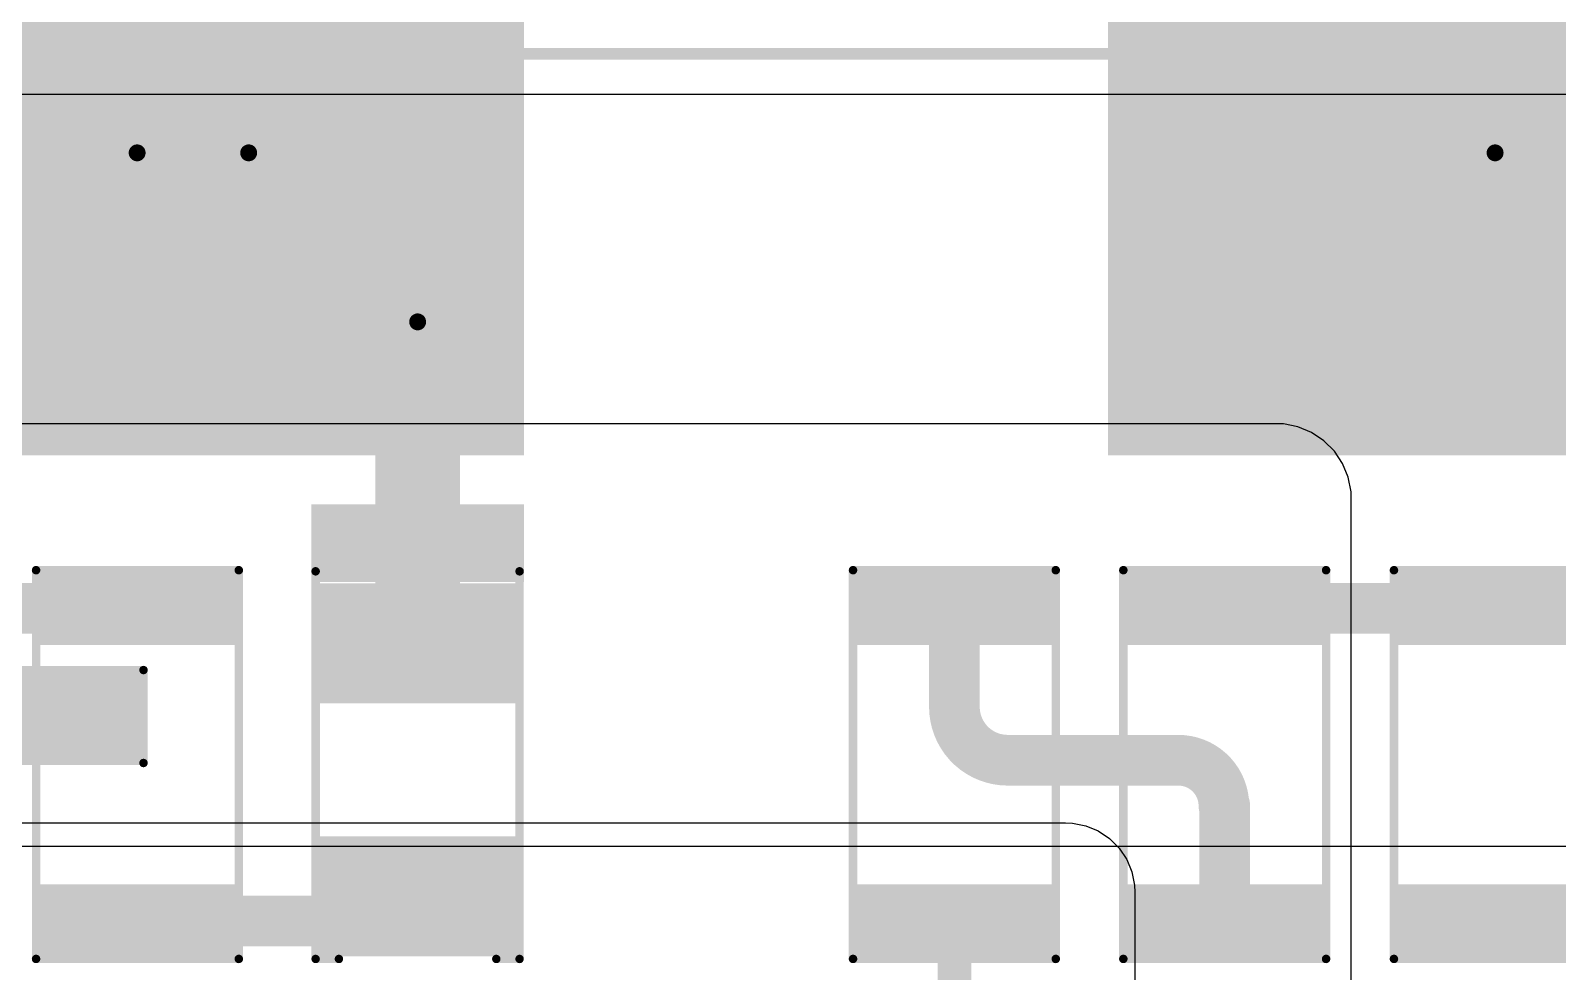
# Model space of a CAD drawing. Header units: inches. Extents: x -2 to 5376, y -4 to 5426.
# Drawn here: x 49.06 to 72.01, y 55.88 to 70.02 of the extents above; entities that cross this region are included whole.
import ezdxf

# ---------------------------------------------------------------- set-up
doc = ezdxf.new("R2010")
doc.units = ezdxf.units.IN
for name, color, linetype in [('Bottom Layer', 5, 'Continuous'), ('Bottom Overlay', 54, 'Continuous'), ('Bottom Paste', 16, 'Continuous'), ('Bottom Solder', 6, 'Continuous'), ('Layer 1', 16, 'Continuous'), ('Layer 2', 76, 'Continuous'), ('Top Layer', 1, 'Continuous'), ('Top Overlay', 2, 'Continuous'), ('Top Paste', 8, 'Continuous'), ('Top Solder', 216, 'Continuous')]:
    doc.layers.add(name, color=color, linetype=linetype)

# ---------------------------------------------------------------- blocks, each defined once
blk = doc.blocks.new('RES_2010_49')
at = {"layer": 'Top Layer'}
for points in [[(-2.8, 1.4), (-1.9, 1.4), (-1.9, -1.4), (-2.8, -1.4)], [(1.9, 1.4), (2.8, 1.4), (2.8, -1.4), (1.9, -1.4)]]:
    blk.add_hatch(color=1, dxfattribs=at).paths.add_polyline_path(points)
at = {"layer": 'Top Paste'}
for points in [[(-2.8, 1.4), (-1.9, 1.4), (-1.9, -1.4), (-2.8, -1.4)], [(1.9, 1.4), (2.8, 1.4), (2.8, -1.4), (1.9, -1.4)]]:
    blk.add_hatch(color=8, dxfattribs=at).paths.add_polyline_path(points)
at = {"layer": 'Top Solder'}
for points in [[(-2.902, 1.502), (-1.798, 1.502), (-1.798, -1.502), (-2.902, -1.502)], [(1.798, 1.502), (2.902, 1.502), (2.902, -1.502), (1.798, -1.502)]]:
    blk.add_hatch(color=216, dxfattribs=at).paths.add_polyline_path(points)
at = {"layer": 'Top Overlay', "const_width": 0.127}
for points in [[(2.921, 1.524), (-2.921, 1.524)], [(-2.921, -1.524), (-2.921, 1.524)], [(2.921, -1.524), (2.921, 1.524)], [(2.921, -1.524), (-2.921, -1.524)]]:
    blk.add_lwpolyline(points, dxfattribs=at)
at = {"layer": 'Top Overlay', "const_width": 0.0635}
for points in [[(-2.953, 1.524, 1), (-2.889, 1.524, 1)], [(-2.953, 1.524, 1), (-2.889, 1.524, 1)], [(2.889, 1.524, 1), (2.953, 1.524, 1)], [(2.889, 1.524, 1), (2.953, 1.524, 1)], [(-2.953, -1.524, 1), (-2.889, -1.524, 1)], [(-2.953, -1.524, 1), (-2.889, -1.524, 1)], [(2.889, -1.524, 1), (2.953, -1.524, 1)], [(2.889, -1.524, 1), (2.953, -1.524, 1)]]:
    blk.add_lwpolyline(points, format="xyb", close=True, dxfattribs=at)
blk = doc.blocks.new('RES_2010_65')
at = {"layer": 'Top Layer'}
for points in [[(-2.8, 1.4), (-1.9, 1.4), (-1.9, -1.4), (-2.8, -1.4)], [(1.9, 1.4), (2.8, 1.4), (2.8, -1.4), (1.9, -1.4)]]:
    blk.add_hatch(color=1, dxfattribs=at).paths.add_polyline_path(points)
at = {"layer": 'Top Paste'}
for points in [[(-2.8, 1.4), (-1.9, 1.4), (-1.9, -1.4), (-2.8, -1.4)], [(1.9, 1.4), (2.8, 1.4), (2.8, -1.4), (1.9, -1.4)]]:
    blk.add_hatch(color=8, dxfattribs=at).paths.add_polyline_path(points)
at = {"layer": 'Top Solder'}
for points in [[(-2.902, 1.502), (-1.798, 1.502), (-1.798, -1.502), (-2.902, -1.502)], [(1.798, 1.502), (2.902, 1.502), (2.902, -1.502), (1.798, -1.502)]]:
    blk.add_hatch(color=216, dxfattribs=at).paths.add_polyline_path(points)
at = {"layer": 'Top Overlay', "const_width": 0.127}
for points in [[(-2.921, -1.524), (-2.921, 1.524)], [(2.921, 1.524), (-2.921, 1.524)], [(2.921, -1.524), (2.921, 1.524)], [(2.921, -1.524), (-2.921, -1.524)]]:
    blk.add_lwpolyline(points, dxfattribs=at)
at = {"layer": 'Top Overlay', "const_width": 0.0635}
for points in [[(-2.953, 1.524, 1), (-2.889, 1.524, 1)], [(-2.953, 1.524, 1), (-2.889, 1.524, 1)], [(2.889, 1.524, 1), (2.953, 1.524, 1)], [(2.889, 1.524, 1), (2.953, 1.524, 1)], [(-2.953, -1.524, 1), (-2.889, -1.524, 1)], [(-2.953, -1.524, 1), (-2.889, -1.524, 1)], [(2.889, -1.524, 1), (2.953, -1.524, 1)], [(2.889, -1.524, 1), (2.953, -1.524, 1)]]:
    blk.add_lwpolyline(points, format="xyb", close=True, dxfattribs=at)
blk = doc.blocks.new('RES_2010_66')
at = {"layer": 'Top Layer'}
for points in [[(-2.8, 1.4), (-1.9, 1.4), (-1.9, -1.4), (-2.8, -1.4)], [(1.9, 1.4), (2.8, 1.4), (2.8, -1.4), (1.9, -1.4)]]:
    blk.add_hatch(color=1, dxfattribs=at).paths.add_polyline_path(points)
at = {"layer": 'Top Paste'}
for points in [[(-2.8, 1.4), (-1.9, 1.4), (-1.9, -1.4), (-2.8, -1.4)], [(1.9, 1.4), (2.8, 1.4), (2.8, -1.4), (1.9, -1.4)]]:
    blk.add_hatch(color=8, dxfattribs=at).paths.add_polyline_path(points)
at = {"layer": 'Top Solder'}
for points in [[(-2.902, 1.502), (-1.798, 1.502), (-1.798, -1.502), (-2.902, -1.502)], [(1.798, 1.502), (2.902, 1.502), (2.902, -1.502), (1.798, -1.502)]]:
    blk.add_hatch(color=216, dxfattribs=at).paths.add_polyline_path(points)
at = {"layer": 'Top Overlay', "const_width": 0.127}
for points in [[(-2.921, 1.524), (-2.921, -1.524)], [(-2.921, 1.524), (2.921, 1.524)], [(2.921, 1.524), (2.921, -1.524)], [(-2.921, -1.524), (2.921, -1.524)]]:
    blk.add_lwpolyline(points, dxfattribs=at)
at = {"layer": 'Top Overlay', "const_width": 0.0635}
for points in [[(-2.953, 1.524, 1), (-2.889, 1.524, 1)], [(-2.953, 1.524, 1), (-2.889, 1.524, 1)], [(2.889, 1.524, 1), (2.953, 1.524, 1)], [(2.889, 1.524, 1), (2.953, 1.524, 1)], [(-2.953, -1.524, 1), (-2.889, -1.524, 1)], [(-2.953, -1.524, 1), (-2.889, -1.524, 1)], [(2.889, -1.524, 1), (2.953, -1.524, 1)], [(2.889, -1.524, 1), (2.953, -1.524, 1)]]:
    blk.add_lwpolyline(points, format="xyb", close=True, dxfattribs=at)
blk = doc.blocks.new('RES_2010_67')
at = {"layer": 'Top Layer'}
for points in [[(-2.8, 1.4), (-1.9, 1.4), (-1.9, -1.4), (-2.8, -1.4)], [(1.9, 1.4), (2.8, 1.4), (2.8, -1.4), (1.9, -1.4)]]:
    blk.add_hatch(color=1, dxfattribs=at).paths.add_polyline_path(points)
at = {"layer": 'Top Paste'}
for points in [[(-2.8, 1.4), (-1.9, 1.4), (-1.9, -1.4), (-2.8, -1.4)], [(1.9, 1.4), (2.8, 1.4), (2.8, -1.4), (1.9, -1.4)]]:
    blk.add_hatch(color=8, dxfattribs=at).paths.add_polyline_path(points)
at = {"layer": 'Top Solder'}
for points in [[(-2.902, 1.502), (-1.798, 1.502), (-1.798, -1.502), (-2.902, -1.502)], [(1.798, 1.502), (2.902, 1.502), (2.902, -1.502), (1.798, -1.502)]]:
    blk.add_hatch(color=216, dxfattribs=at).paths.add_polyline_path(points)
at = {"layer": 'Top Overlay', "const_width": 0.127}
for points in [[(-2.921, 1.524), (-2.921, -1.524)], [(-2.921, 1.524), (2.921, 1.524)], [(2.921, 1.524), (2.921, -1.524)], [(-2.921, -1.524), (2.921, -1.524)]]:
    blk.add_lwpolyline(points, dxfattribs=at)
at = {"layer": 'Top Overlay', "const_width": 0.0635}
for points in [[(-2.953, 1.524, 1), (-2.889, 1.524, 1)], [(-2.953, 1.524, 1), (-2.889, 1.524, 1)], [(2.889, 1.524, 1), (2.953, 1.524, 1)], [(2.889, 1.524, 1), (2.953, 1.524, 1)], [(-2.953, -1.524, 1), (-2.889, -1.524, 1)], [(-2.953, -1.524, 1), (-2.889, -1.524, 1)], [(2.889, -1.524, 1), (2.953, -1.524, 1)], [(2.889, -1.524, 1), (2.953, -1.524, 1)]]:
    blk.add_lwpolyline(points, format="xyb", close=True, dxfattribs=at)
blk = doc.blocks.new('D2PAK_88')
at = {"layer": 'Top Layer'}
for points in [[(-5.715, 9.78), (5.715, 9.78), (5.715, 0.89), (-5.715, 0.89)], [(-3.58, -3.43), (-1.5, -3.43), (-1.5, -7.24), (-3.58, -7.24)], [(1.5, -3.43), (3.58, -3.43), (3.58, -7.24), (1.5, -7.24)]]:
    blk.add_hatch(color=1, dxfattribs=at).paths.add_polyline_path(points)
at = {"layer": 'Top Paste'}
for points in [[(-5.715, 9.78), (5.715, 9.78), (5.715, 0.89), (-5.715, 0.89)], [(-3.58, -3.43), (-1.5, -3.43), (-1.5, -7.24), (-3.58, -7.24)], [(1.5, -3.43), (3.58, -3.43), (3.58, -7.24), (1.5, -7.24)]]:
    blk.add_hatch(color=8, dxfattribs=at).paths.add_polyline_path(points)
at = {"layer": 'Top Solder'}
for points in [[(-5.817, 9.882), (5.817, 9.882), (5.817, 0.788), (-5.817, 0.788)], [(-3.682, -3.328), (-1.398, -3.328), (-1.398, -7.342), (-3.682, -7.342)], [(1.398, -3.328), (3.682, -3.328), (3.682, -7.342), (1.398, -7.342)]]:
    blk.add_hatch(color=216, dxfattribs=at).paths.add_polyline_path(points)
at = {"layer": 'Top Overlay', "const_width": 0.254}
for points in [[(-5.207, 0.508), (-5.207, -1.626)], [(5.105, 0.508), (5.105, -1.626)], [(5.105, -1.626), (-5.207, -1.626)], [(-3.835, -5.334), (-3.962, -5.207)], [(-3.962, -5.207), (-3.962, -5.461)], [(-3.835, -5.334), (-3.962, -5.461)]]:
    blk.add_lwpolyline(points, dxfattribs=at)
at = {"layer": 'Top Overlay', "const_width": 0.127}
for points in [[(-5.27, 0.508, 1), (-5.144, 0.508, 1)], [(5.042, 0.508, 1), (5.169, 0.508, 1)], [(-5.27, -1.626, 1), (-5.144, -1.626, 1)], [(-5.27, -1.626, 1), (-5.144, -1.626, 1)], [(5.042, -1.626, 1), (5.169, -1.626, 1)], [(5.042, -1.626, 1), (5.169, -1.626, 1)], [(-4.026, -5.207, 1), (-3.899, -5.207, 1)], [(-4.026, -5.207, 1), (-3.899, -5.207, 1)], [(-3.899, -5.334, 1), (-3.772, -5.334, 1)], [(-3.899, -5.334, 1), (-3.772, -5.334, 1)], [(-4.026, -5.461, 1), (-3.899, -5.461, 1)], [(-4.026, -5.461, 1), (-3.899, -5.461, 1)]]:
    blk.add_lwpolyline(points, format="xyb", close=True, dxfattribs=at)
blk = doc.blocks.new('D2PAK_90')
at = {"layer": 'Top Layer'}
for points in [[(-5.715, 9.78), (5.715, 9.78), (5.715, 0.89), (-5.715, 0.89)], [(-3.58, -3.43), (-1.5, -3.43), (-1.5, -7.24), (-3.58, -7.24)], [(1.5, -3.43), (3.58, -3.43), (3.58, -7.24), (1.5, -7.24)]]:
    blk.add_hatch(color=1, dxfattribs=at).paths.add_polyline_path(points)
at = {"layer": 'Top Paste'}
for points in [[(-5.715, 9.78), (5.715, 9.78), (5.715, 0.89), (-5.715, 0.89)], [(-3.58, -3.43), (-1.5, -3.43), (-1.5, -7.24), (-3.58, -7.24)], [(1.5, -3.43), (3.58, -3.43), (3.58, -7.24), (1.5, -7.24)]]:
    blk.add_hatch(color=8, dxfattribs=at).paths.add_polyline_path(points)
at = {"layer": 'Top Solder'}
for points in [[(-5.817, 9.882), (5.817, 9.882), (5.817, 0.788), (-5.817, 0.788)], [(-3.682, -3.328), (-1.398, -3.328), (-1.398, -7.342), (-3.682, -7.342)], [(1.398, -3.328), (3.682, -3.328), (3.682, -7.342), (1.398, -7.342)]]:
    blk.add_hatch(color=216, dxfattribs=at).paths.add_polyline_path(points)
at = {"layer": 'Top Overlay', "const_width": 0.254}
for points in [[(-5.207, 0.508), (-5.207, -1.626)], [(5.105, 0.508), (5.105, -1.626)], [(5.105, -1.626), (-5.207, -1.626)], [(-3.962, -5.207), (-3.962, -5.461)], [(-3.835, -5.334), (-3.962, -5.207)], [(-3.835, -5.334), (-3.962, -5.461)]]:
    blk.add_lwpolyline(points, dxfattribs=at)
at = {"layer": 'Top Overlay', "const_width": 0.127}
for points in [[(-5.27, 0.508, 1), (-5.144, 0.508, 1)], [(5.042, 0.508, 1), (5.169, 0.508, 1)], [(-5.27, -1.626, 1), (-5.144, -1.626, 1)], [(-5.27, -1.626, 1), (-5.144, -1.626, 1)], [(5.042, -1.626, 1), (5.169, -1.626, 1)], [(5.042, -1.626, 1), (5.169, -1.626, 1)], [(-4.026, -5.207, 1), (-3.899, -5.207, 1)], [(-4.026, -5.207, 1), (-3.899, -5.207, 1)], [(-3.899, -5.334, 1), (-3.772, -5.334, 1)], [(-3.899, -5.334, 1), (-3.772, -5.334, 1)], [(-4.026, -5.461, 1), (-3.899, -5.461, 1)], [(-4.026, -5.461, 1), (-3.899, -5.461, 1)]]:
    blk.add_lwpolyline(points, format="xyb", close=True, dxfattribs=at)
blk = doc.blocks.new('SMA_DO_214AC__93')
at = {"layer": 'Top Layer'}
for points in [[(-2.7, 1.4), (-1.1, 1.4), (-1.1, -1.4), (-2.7, -1.4)], [(1.1, 1.4), (2.7, 1.4), (2.7, -1.4), (1.1, -1.4)]]:
    blk.add_hatch(color=1, dxfattribs=at).paths.add_polyline_path(points)
at = {"layer": 'Top Overlay'}
blk.add_hatch(color=2, dxfattribs=at).paths.add_polyline_path([(-3.992, -1.6), (-2.825, -1.6), (-2.825, 1.6), (-3.992, 1.6)])
at = {"layer": 'Top Paste'}
for points in [[(-2.7, 1.4), (-1.1, 1.4), (-1.1, -1.4), (-2.7, -1.4)], [(1.1, 1.4), (2.7, 1.4), (2.7, -1.4), (1.1, -1.4)]]:
    blk.add_hatch(color=8, dxfattribs=at).paths.add_polyline_path(points)
at = {"layer": 'Top Solder'}
for points in [[(-2.802, 1.502), (-0.998, 1.502), (-0.998, -1.502), (-2.802, -1.502)], [(0.998, 1.502), (2.802, 1.502), (2.802, -1.502), (0.998, -1.502)]]:
    blk.add_hatch(color=216, dxfattribs=at).paths.add_polyline_path(points)
at = {"layer": 'Top Overlay', "const_width": 0.127}
for points in [[(2.842, 1.533), (-2.983, 1.533)], [(2.842, 1.183), (2.842, 1.533)], [(2.842, -1.533), (2.842, -1.183)], [(2.842, -1.533), (-2.983, -1.533)]]:
    blk.add_lwpolyline(points, dxfattribs=at)
at = {"layer": 'Top Overlay', "const_width": 0.0635}
for points in [[(-3.015, 1.533, 1), (-2.951, 1.533, 1)], [(2.811, 1.533, 1), (2.874, 1.533, 1)], [(2.811, 1.533, 1), (2.874, 1.533, 1)], [(2.811, 1.183, 1), (2.874, 1.183, 1)], [(2.811, -1.183, 1), (2.874, -1.183, 1)], [(-3.015, -1.533, 1), (-2.951, -1.533, 1)], [(2.811, -1.533, 1), (2.874, -1.533, 1)], [(2.811, -1.533, 1), (2.874, -1.533, 1)]]:
    blk.add_lwpolyline(points, format="xyb", close=True, dxfattribs=at)
blk = doc.blocks.new('C___2220_B_101')
at = {"layer": 'Bottom Layer'}
for points in [[(-3.2, 2.6), (-2, 2.6), (-2, -2.6), (-3.2, -2.6)], [(2, 2.6), (3.2, 2.6), (3.2, -2.6), (2, -2.6)]]:
    blk.add_hatch(color=5, dxfattribs=at).paths.add_polyline_path(points)
at = {"layer": 'Bottom Paste'}
for points in [[(-3.2, 2.6), (-2, 2.6), (-2, -2.6), (-3.2, -2.6)], [(2, 2.6), (3.2, 2.6), (3.2, -2.6), (2, -2.6)]]:
    blk.add_hatch(color=16, dxfattribs=at).paths.add_polyline_path(points)
at = {"layer": 'Bottom Solder'}
for points in [[(-3.302, 2.702), (-1.898, 2.702), (-1.898, -2.702), (-3.302, -2.702)], [(1.898, 2.702), (3.302, 2.702), (3.302, -2.702), (1.898, -2.702)]]:
    blk.add_hatch(color=6, dxfattribs=at).paths.add_polyline_path(points)
at = {"layer": 'Bottom Overlay', "const_width": 0.127}
for points in [[(-3.327, -2.749), (-3.327, 2.749)], [(-1.93, 2.749), (-3.327, 2.749)], [(3.327, 2.749), (1.93, 2.749)], [(3.327, -2.749), (3.327, 2.749)], [(-1.93, -2.749), (-3.327, -2.749)], [(3.327, -2.749), (1.93, -2.749)]]:
    blk.add_lwpolyline(points, dxfattribs=at)
at = {"layer": 'Bottom Overlay', "const_width": 0.0635}
for points in [[(-3.359, 2.749, 1), (-3.296, 2.749, 1)], [(-3.359, 2.749, 1), (-3.296, 2.749, 1)], [(-1.962, 2.749, 1), (-1.899, 2.749, 1)], [(1.899, 2.749, 1), (1.962, 2.749, 1)], [(3.296, 2.749, 1), (3.359, 2.749, 1)], [(3.296, 2.749, 1), (3.359, 2.749, 1)], [(-3.359, -2.749, 1), (-3.296, -2.749, 1)], [(-3.359, -2.749, 1), (-3.296, -2.749, 1)], [(-1.962, -2.749, 1), (-1.899, -2.749, 1)], [(1.899, -2.749, 1), (1.962, -2.749, 1)], [(3.296, -2.749, 1), (3.359, -2.749, 1)], [(3.296, -2.749, 1), (3.359, -2.749, 1)]]:
    blk.add_lwpolyline(points, format="xyb", close=True, dxfattribs=at)

msp = doc.modelspace()

# ---------------------------------------------------------------- linework, layer by layer
at = {"layer": 'Bottom Layer'}
for p, q in [((67.781, 64.11), (39.244, 64.11)), ((67.892, 64.11), (67.781, 64.11)), ((67.781, 64.11), (67.781, 64.11)), ((68.11, 64.066), (67.892, 64.11)), ((68.316, 63.981), (68.11, 64.066)), ((68.501, 63.857), (68.316, 63.981)), ((68.658, 63.7), (68.501, 63.857)), ((68.782, 63.515), (68.658, 63.7)), ((68.867, 63.31), (68.782, 63.515)), ((68.91, 63.091), (68.867, 63.31)), ((68.91, 62.98), (68.91, 63.091)), ((68.91, 38.97), (68.91, 62.98)), ((25.349, 58.115), (64.618, 58.115)), ((64.618, 58.115), (64.72, 58.11)), ((64.72, 58.11), (64.92, 58.07)), ((64.92, 58.07), (65.109, 57.992)), ((65.109, 57.992), (65.278, 57.879)), ((65.278, 57.879), (65.423, 57.734)), ((65.423, 57.734), (65.536, 57.565)), ((65.536, 57.565), (65.614, 57.376)), ((65.614, 57.376), (65.654, 57.176)), ((65.654, 57.176), (65.659, 57.074)), ((65.659, 57.074), (65.659, 57.074)), ((65.659, 57.074), (65.659, 40.767))]:
    msp.add_line(p, q, dxfattribs=at)
at = {"layer": 'Bottom Layer', "const_width": 0.508}
for points in [[(52.657, 67.238), (52.657, 79.294)], [(53.797, 66.129), (53.797, 78.228)], [(38.684, 66.599), (52.017, 66.599)], [(35.104, 65.434), (53.102, 65.434)]]:
    msp.add_lwpolyline(points, dxfattribs=at)
for points in [[(52.657, 67.238, -0.414214), (52.017, 66.599)], [(53.797, 66.129, -0.414214), (53.102, 65.434)]]:
    msp.add_lwpolyline(points, format="xyb", dxfattribs=at)
at = {"layer": 'Bottom Layer', "const_width": 0.254}
for points in [[(52.53, 67.238, 1), (52.784, 67.238, 1)], [(52.53, 67.238, 1), (52.784, 67.238, 1)], [(51.89, 66.599, 1), (52.144, 66.599, 1)], [(51.89, 66.599, 1), (52.144, 66.599, 1)], [(53.67, 66.129, 1), (53.924, 66.129, 1)], [(53.67, 66.129, 1), (53.924, 66.129, 1)], [(52.975, 65.434, 1), (53.229, 65.434, 1)], [(52.975, 65.434, 1), (53.229, 65.434, 1)]]:
    msp.add_lwpolyline(points, format="xyb", close=True, dxfattribs=at)
at = {"layer": 'Layer 1'}
msp.add_line((89.027, 57.76), (-1.052, 57.76), dxfattribs=at)
at = {"layer": 'Layer 2'}
for p, q in [((39.815, 69.064), (109.576, 69.064)), ((89.027, 57.76), (24.245, 57.76))]:
    msp.add_line(p, q, dxfattribs=at)
at = {"layer": 'Layer 2', "const_width": 0.178}
msp.add_lwpolyline([(39.815, 69.672), (109.576, 69.672)], dxfattribs=at)
at = {"layer": 'Top Layer'}
for points, const_width in [([(50.66, 68.183), (52.336, 68.183)], 0.254), ([(71.074, 68.183), (72.751, 68.183)], 0.254), ([(54.876, 60.811), (54.876, 65.643)], 1.27), ([(46.596, 61.34), (50.664, 61.34)], 0.762), ([(50.664, 61.34), (50.664, 61.34)], 0.762), ([(62.946, 59.856), (62.946, 61.34)], 0.762), ([(67.01, 61.34), (71.078, 61.34)], 0.762), ([(63.747, 59.055), (66.313, 59.055)], 0.762), ([(66.998, 58.369), (67.01, 58.369)], 0.762), ([(67.01, 56.64), (67.01, 58.369)], 0.762), ([(50.664, 56.64), (54.505, 56.64)], 0.762), ([(71.078, 56.64), (74.92, 56.64)], 0.762), ([(62.946, 55.28), (62.946, 56.64)], 0.508)]:
    msp.add_lwpolyline(points, dxfattribs=dict(at, const_width=const_width))
for points, const_width in [([(50.596, 68.183, 1), (50.723, 68.183, 1)], 0.127), ([(52.273, 68.183, 1), (52.4, 68.183, 1)], 0.127), ([(52.273, 68.183, 1), (52.4, 68.183, 1)], 0.127), ([(71.011, 68.183, 1), (71.138, 68.183, 1)], 0.127), ([(54.559, 65.643, 1), (55.194, 65.643, 1)], 0.635), ([(54.813, 65.643, 1), (54.94, 65.643, 1)], 0.127), ([(50.473, 61.34, 1), (50.854, 61.34, 1)], 0.381), ([(50.473, 61.34, 1), (50.854, 61.34, 1)], 0.381), ([(50.473, 61.34, 1), (50.854, 61.34, 1)], 0.381), ([(62.756, 61.34, 1), (63.137, 61.34, 1)], 0.381), ([(66.82, 61.34, 1), (67.201, 61.34, 1)], 0.381), ([(70.888, 61.34, 1), (71.269, 61.34, 1)], 0.381), ([(54.559, 60.811, 1), (55.194, 60.811, 1)], 0.635), ([(62.756, 59.856, 1), (63.137, 59.856, 1)], 0.381), ([(62.756, 59.856, 1), (63.137, 59.856, 1)], 0.381), ([(63.557, 59.055, 1), (63.938, 59.055, 1)], 0.381), ([(63.557, 59.055, 1), (63.938, 59.055, 1)], 0.381), ([(66.122, 59.055, 1), (66.503, 59.055, 1)], 0.381), ([(66.122, 59.055, 1), (66.503, 59.055, 1)], 0.381), ([(66.808, 58.369, 1), (67.189, 58.369, 1)], 0.381), ([(66.808, 58.369, 1), (67.189, 58.369, 1)], 0.381), ([(66.82, 58.369, 1), (67.201, 58.369, 1)], 0.381), ([(66.82, 58.369, 1), (67.201, 58.369, 1)], 0.381), ([(54.686, 57.011, 1), (55.067, 57.011, 1)], 0.381), ([(50.473, 56.64, 1), (50.854, 56.64, 1)], 0.381), ([(54.314, 56.64, 1), (54.695, 56.64, 1)], 0.381), ([(54.314, 56.64, 1), (54.695, 56.64, 1)], 0.381), ([(66.82, 56.64, 1), (67.201, 56.64, 1)], 0.381), ([(70.888, 56.64, 1), (71.269, 56.64, 1)], 0.381), ([(62.819, 56.64, 1), (63.073, 56.64, 1)], 0.254)]:
    msp.add_lwpolyline(points, format="xyb", close=True, dxfattribs=dict(at, const_width=const_width))
for points, const_width in [([(52.336, 68.183, -0.414214), (54.876, 65.643)], 0.254), ([(63.747, 59.055, -0.414214), (62.946, 59.856)], 0.762), ([(66.313, 59.055, -0.414214), (66.998, 58.369)], 0.762), ([(54.876, 57.011, -0.414214), (54.505, 56.64)], 0.762)]:
    msp.add_lwpolyline(points, format="xyb", dxfattribs=dict(at, const_width=const_width))

# ---------------------------------------------------------------- block references
for name, p, rotation in [('D2PAK_88', (50.66, 73.518), 180), ('D2PAK_90', (71.074, 73.518), 180), ('SMA_DO_214AC__93', (54.876, 58.911), 270), ('RES_2010_49', (50.664, 58.99), 270), ('RES_2010_67', (62.946, 58.99), 90), ('RES_2010_66', (67.01, 58.99), 90), ('RES_2010_65', (71.078, 58.99), 270), ('C___2220_B_101', (48.006, 57.083), 270)]:
    msp.add_blockref(name, p, dxfattribs=dict(rotation=rotation))

doc.saveas('drawing.dxf')
